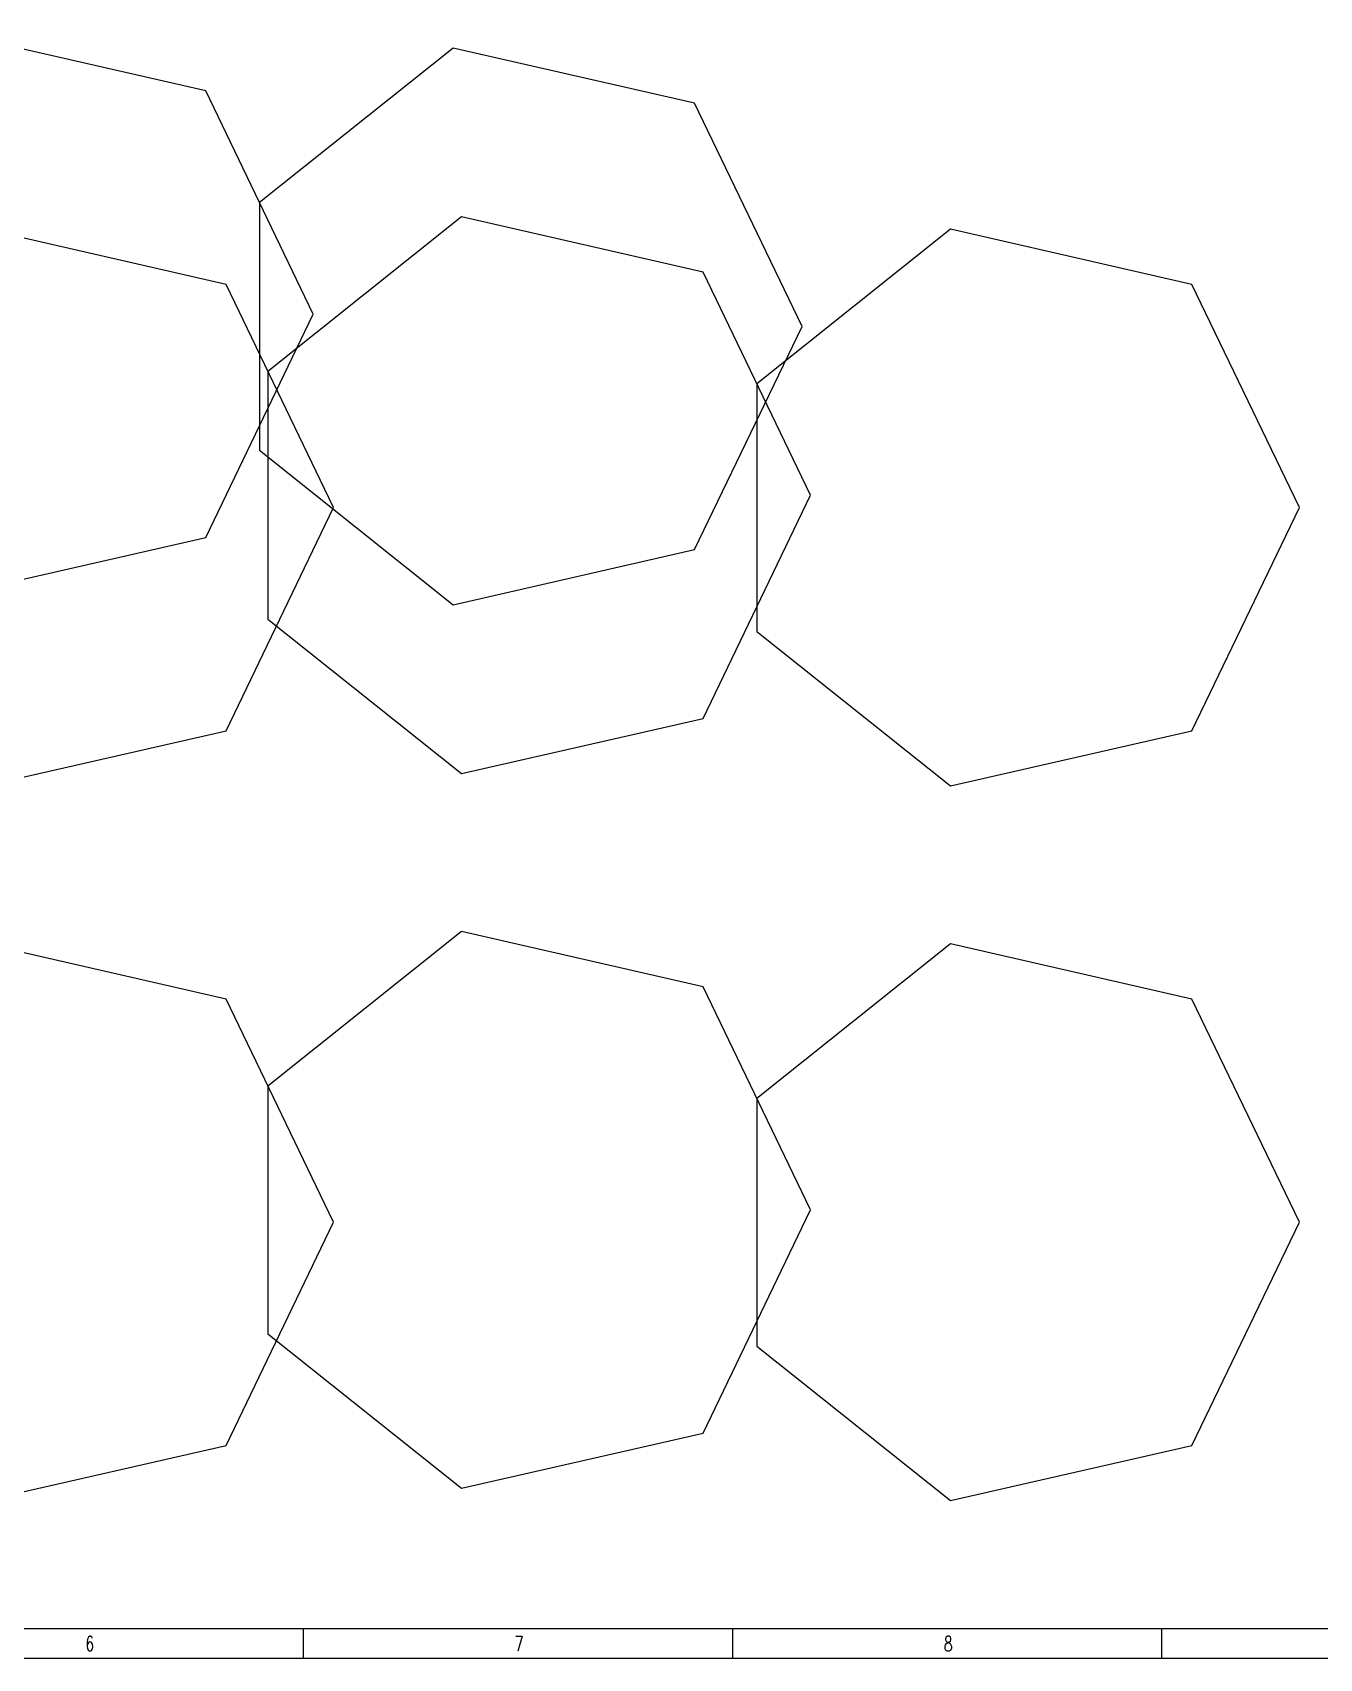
# Model space of a CAD drawing. Extents: x 289831 to 368217, y -93974 to -72949.
# Drawn here: x 351158 to 362042, y -93974 to -80226 of the extents above; entities that cross this region are included whole.
import ezdxf

# ---------------------------------------------------------------- set-up
doc = ezdxf.new("R2010")
doc.units = 0
doc.layers.get('0').update_dxf_attribs({"linetype": 'CONTINUOUS'})
doc.layers.add('B版云线202106', color=2, linetype='CONTINUOUS')
doc.styles.add('HZ', font='TXT.shx', dxfattribs={"width": 0.7, "bigfont": 'hz.shx'})

# ---------------------------------------------------------------- blocks, each defined once
blk = doc.blocks.new('tk1')
blk.add_lwpolyline([(46134, -541818), (82432, -541818), (82432, -562343), (46134, -562343)], close=True)
at = {"color": 4, "flags": 128}
for points in [[(67914, -562343), (67914, -562593)], [(71544, -562343), (71544, -562593)], [(75174, -562343), (75174, -562593)], [(82684, -562593), (45509, -562593)]]:
    blk.add_lwpolyline(points, dxfattribs=at)
at = {"color": 0, "style": 'HZ', "width": 0.7}
for s, p in [('6', (66072, -562530)), ('7', (69702, -562530)), ('8', (73332, -562530))]:
    blk.add_text(s, height=125, dxfattribs=at).set_placement(p)

msp = doc.modelspace()

# ---------------------------------------------------------------- linework, layer by layer
for points in [[(331042, -72949), (368217, -72949), (368217, -93974), (331042, -93974)], [(353533, -82607), (352625, -80720), (350583, -80254), (348945, -81560), (348945, -83654), (350583, -84960), (352625, -84494)], [(357667, -82711), (356758, -80824), (354716, -80358), (353079, -81663), (353079, -83758), (354716, -85064), (356758, -84598)], [(357738, -84138), (356829, -82251), (354787, -81785), (353149, -83091), (353149, -85186), (354787, -86491), (356829, -86025)], [(353704, -84242), (352795, -82355), (350753, -81889), (349115, -83195), (349115, -85289), (350753, -86595), (352795, -86129)], [(361872, -84242), (360963, -82355), (358921, -81889), (357283, -83195), (357283, -85289), (358921, -86595), (360963, -86129)], [(357738, -90181), (356829, -88294), (354787, -87828), (353149, -89134), (353149, -91229), (354787, -92534), (356829, -92068)], [(353704, -90285), (352795, -88398), (350753, -87932), (349115, -89238), (349115, -91332), (350753, -92638), (352795, -92172)], [(361872, -90285), (360963, -88398), (358921, -87932), (357283, -89238), (357283, -91332), (358921, -92638), (360963, -92172)]]:
    msp.add_lwpolyline(points, close=True)

# ---------------------------------------------------------------- block references
at = {"layer": 'B版云线202106'}
msp.add_blockref('tk1', (285533, 468619), dxfattribs=at)

doc.saveas('drawing.dxf')
